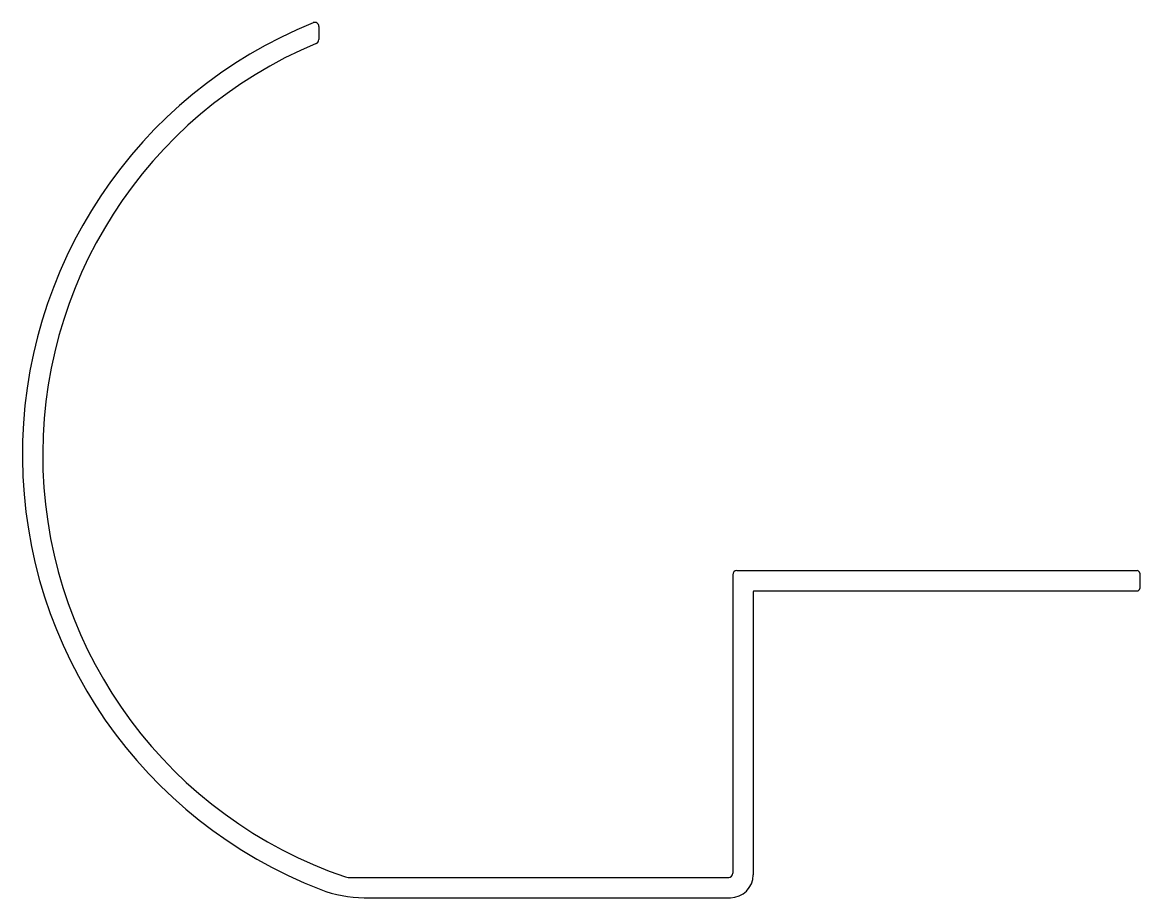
# Model space of a CAD drawing. Extents: x 1235 to 1372, y 1819 to 1927.
import ezdxf

# ---------------------------------------------------------------- set-up
doc = ezdxf.new("R2010")
doc.units = 0
doc.layers.get('0').update_dxf_attribs({"linetype": 'CONTINUOUS'})

msp = doc.modelspace()

# ---------------------------------------------------------------- linework, layer by layer
at = {"linetype": 'CONTINUOUS'}
for p, q in [((1271.54, 1926.03), (1271.54, 1924.4)), ((1322.91, 1859.13), (1372.11, 1859.13)), ((1322.41, 1858.63), (1322.41, 1821.93)), ((1372.41, 1858.83), (1372.41, 1856.93)), ((1324.91, 1856.53), (1324.91, 1821.73)), ((1325.01, 1856.63), (1372.11, 1856.63)), ((1275.13, 1821.43), (1321.91, 1821.43)), ((1277.11, 1818.93), (1322.11, 1818.93))]:
    msp.add_line(p, q, dxfattribs=at)
for centre, radius, start, end in [((1292.42, 1873.39), 57.31, 112.1096, 248.8878), ((1271.04, 1926.03), 0.5, 0, 112.1096), ((1292.42, 1873.39), 54.81, 112.7422, 251.2574), ((1271.04, 1924.4), 0.5, 292.7422, 360), ((1322.91, 1858.63), 0.5, 90, 180), ((1372.11, 1858.83), 0.3, 0, 90), ((1325.01, 1856.53), 0.1, 90, 180), ((1372.11, 1856.93), 0.3, 270, 0), ((1275.13, 1822.43), 1, 251.2574, 270), ((1321.91, 1821.93), 0.5, 270, 360), ((1322.11, 1821.73), 2.8, 270, 360), ((1277.11, 1833.73), 14.8, 248.8878, 270)]:
    msp.add_arc(centre, radius, start, end, dxfattribs=at)

doc.saveas('drawing.dxf')
